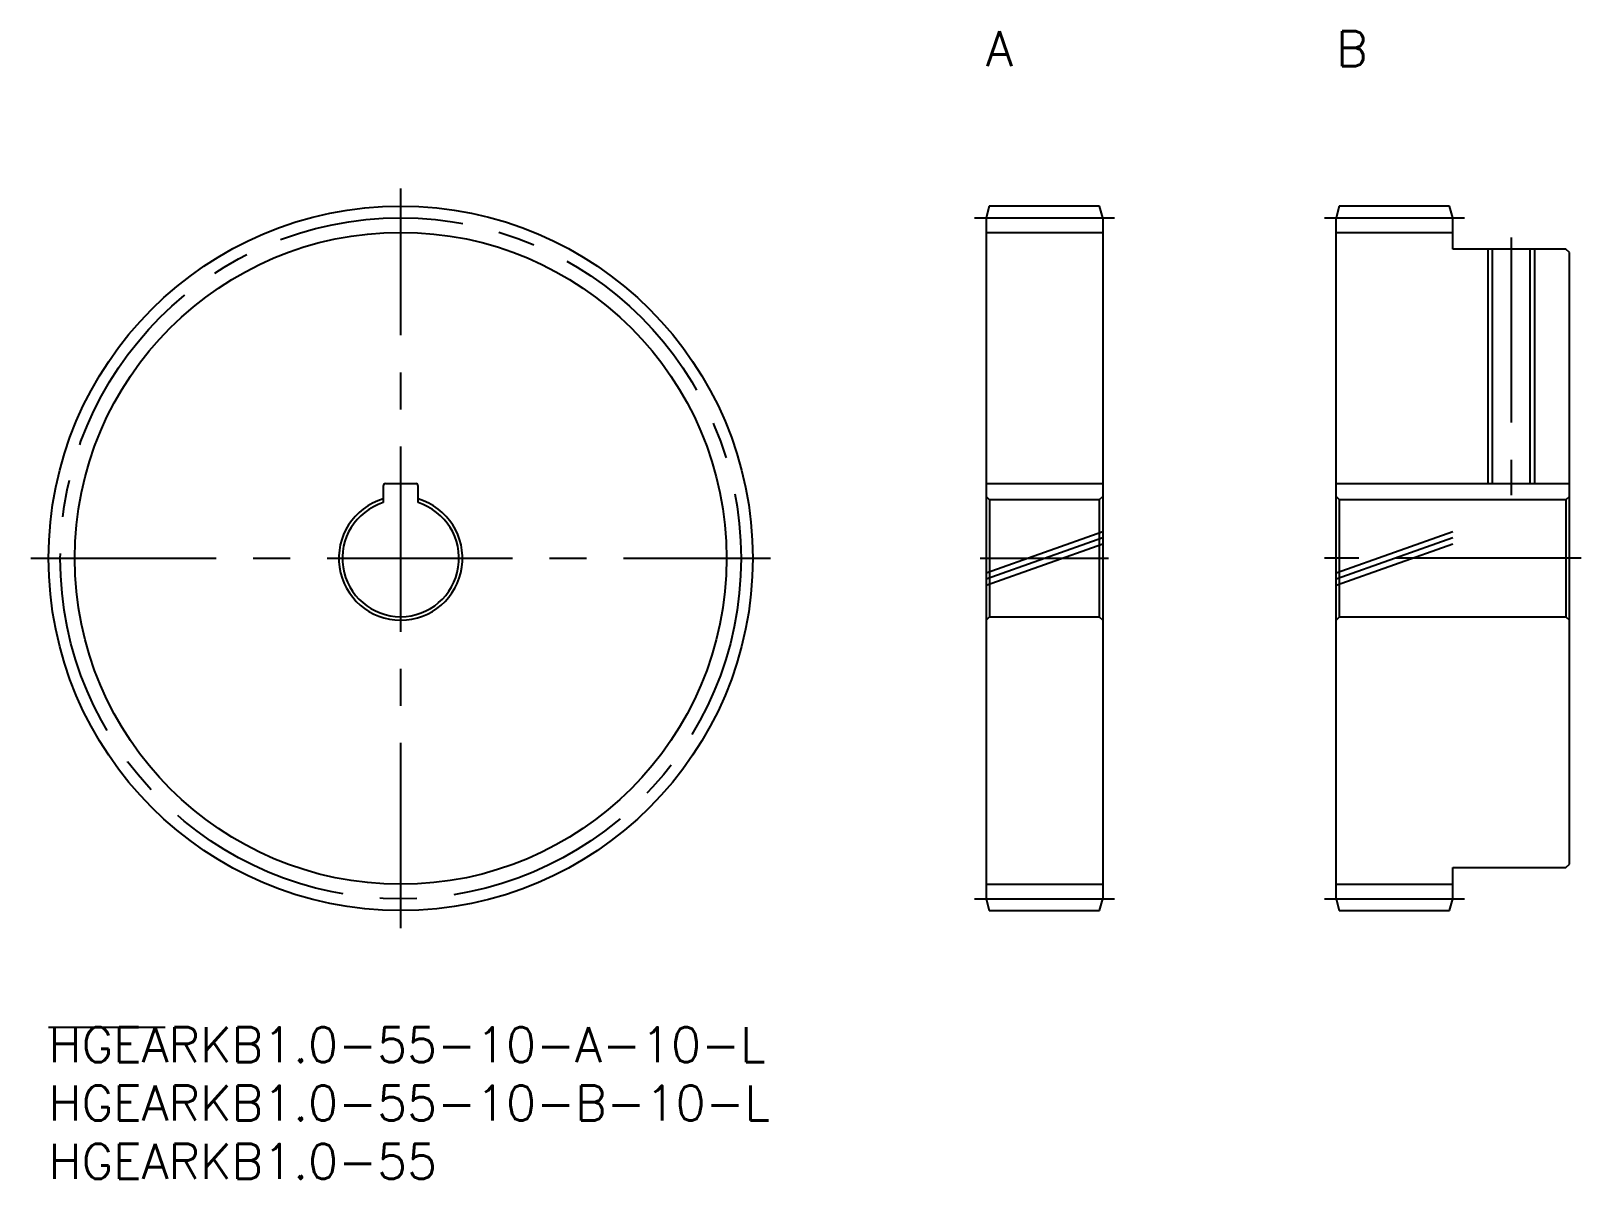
# Model space of a CAD drawing. Extents: x -2 to 131, y -13 to 85.
import ezdxf

# ---------------------------------------------------------------- set-up
doc = ezdxf.new("R2010")
doc.units = 0
doc.header["$LTSCALE"] = 0.5
doc.linetypes.add('CENTER', pattern=[50.8, 31.75, -6.35, 6.35, -6.35])
doc.linetypes.add('PHANTOM', pattern=[63.5, 31.75, -6.35, 6.35, -6.35, 6.35, -6.35])
for name, color, linetype in [('MSM_CENTER', 1, 'CENTER'), ('MSM_CONTINUOUS', 7, 'CONTINUOUS'), ('MSM_IMAGINARY', 6, 'PHANTOM'), ('MSM_NARROW', 5, 'CONTINUOUS'), ('MSM_PART_NUMBER', 7, 'CONTINUOUS')]:
    doc.layers.add(name, color=color, linetype=linetype)
doc.styles.get("Standard").update_dxf_attribs({"font": 'txt.shx', "height": 1, "bigfont": 'bigfont.shx'})

# ---------------------------------------------------------------- blocks, each defined once
blk = doc.blocks.new('*U27')
at = {"layer": 'MSM_PART_NUMBER'}
blk.add_text('HGEARKB1.0-55-10-A-10-L', height=3, dxfattribs=at).set_placement((0, -3))
blk = doc.blocks.new('*U28')
at = {"layer": 'MSM_PART_NUMBER'}
blk.add_text('HGEARKB1.0-55-10-B-10-L', height=3, dxfattribs=at).set_placement((0, -8))
blk = doc.blocks.new('*U29')
at = {"layer": 'MSM_PART_NUMBER'}
blk.add_text('HGEARKB1.0-55', height=3, dxfattribs=at).set_placement((0, -13))

msp = doc.modelspace()

# ---------------------------------------------------------------- linework, layer by layer
at = {"layer": 'MSM_CENTER'}
for p, q in [((30.18, 8.49), (30.18, 71.87)), ((79.36, 69.36), (91.36, 69.36)), ((109.36, 69.36), (121.36, 69.36)), ((125.36, 67.68), (125.36, 45.58)), ((-1.51, 40.18), (61.87, 40.18)), ((79.86, 40.18), (90.86, 40.18)), ((131.36, 40.18), (109.36, 40.18)), ((79.36, 11), (91.36, 11)), ((109.36, 11), (121.36, 11))]:
    msp.add_line(p, q, dxfattribs=at)
msp.add_circle((30.18, 40.18), 29.18, dxfattribs=at)
at = {"layer": 'MSM_CONTINUOUS'}
for p, q in [((80.63, 70.36), (80.36, 69.36)), ((80.36, 69.36), (80.36, 11)), ((90.09, 70.36), (80.63, 70.36)), ((90.36, 69.36), (90.09, 70.36)), ((90.36, 69.36), (90.36, 11)), ((110.63, 70.36), (110.36, 69.36)), ((110.36, 11), (110.36, 69.36)), ((120.09, 70.36), (110.63, 70.36)), ((120.36, 69.36), (120.09, 70.36)), ((120.36, 66.68), (120.36, 69.36)), ((80.36, 68.11), (90.36, 68.11)), ((110.36, 68.11), (120.36, 68.11)), ((130.06, 66.68), (120.36, 66.68)), ((123.74, 66.68), (123.74, 46.58)), ((126.98, 66.68), (126.98, 46.58)), ((130.36, 66.38), (130.06, 66.68)), ((130.36, 13.98), (130.36, 66.38)), ((28.88, 46.58), (31.48, 46.58)), ((80.36, 46.58), (90.36, 46.58)), ((110.36, 46.58), (130.36, 46.58)), ((28.68, 46.38), (28.68, 44.95)), ((31.68, 44.95), (31.68, 46.38)), ((80.66, 45.18), (80.36, 45.48)), ((90.06, 45.18), (80.66, 45.18)), ((80.66, 45.18), (80.66, 35.18)), ((90.36, 45.48), (90.06, 45.18)), ((90.06, 45.18), (90.06, 35.18)), ((110.66, 45.18), (110.36, 45.48)), ((130.06, 45.18), (110.66, 45.18)), ((110.66, 35.18), (110.66, 45.18)), ((130.36, 45.48), (130.06, 45.18)), ((130.06, 45.18), (130.06, 35.18)), ((80.36, 34.88), (80.66, 35.18)), ((80.66, 35.18), (90.06, 35.18)), ((90.06, 35.18), (90.36, 34.88)), ((110.36, 34.88), (110.66, 35.18)), ((110.66, 35.18), (130.06, 35.18)), ((130.06, 35.18), (130.36, 34.88)), ((120.36, 13.68), (130.06, 13.68)), ((120.36, 11), (120.36, 13.68)), ((130.06, 13.68), (130.36, 13.98)), ((80.36, 12.25), (90.36, 12.25)), ((110.36, 12.25), (120.36, 12.25)), ((80.36, 11), (80.63, 10)), ((90.09, 10), (90.36, 11)), ((110.36, 11), (110.63, 10)), ((120.09, 10), (120.36, 11)), ((80.63, 10), (90.09, 10)), ((110.63, 10), (120.09, 10)), ((0, 0), (10, 0))]:
    msp.add_line(p, q, dxfattribs=at)
msp.add_circle((30.18, 40.18), 30.18, dxfattribs=at)
for centre, radius, start, end in [((28.88, 46.38), 0.2, 90, 180), ((31.48, 46.38), 0.2, 0, 90), ((30.18, 40.18), 5.3, 106.4405, 73.5595), ((30.18, 40.18), 5, 107.4576, 72.5424)]:
    msp.add_arc(centre, radius, start, end, dxfattribs=at)
at = {"layer": 'MSM_IMAGINARY'}
for p, q in [((80.36, 38.94), (90.36, 42.48)), ((80.36, 38.41), (90.36, 41.95)), ((80.36, 37.88), (90.36, 41.42)), ((110.36, 38.94), (120.36, 42.48)), ((110.36, 38.41), (120.36, 41.95)), ((110.36, 37.88), (120.36, 41.42))]:
    msp.add_line(p, q, dxfattribs=at)
at = {"layer": 'MSM_NARROW'}
for p, q in [((123.36, 66.68), (123.36, 46.58)), ((127.36, 66.68), (127.36, 46.58))]:
    msp.add_line(p, q, dxfattribs=at)
msp.add_circle((30.18, 40.18), 27.93, dxfattribs=at)

# ---------------------------------------------------------------- block references
at = {"layer": 'MSM_CONTINUOUS'}
for name in ['*U27', '*U28', '*U29']:
    msp.add_blockref(name, (0, 0), dxfattribs=at)

# ---------------------------------------------------------------- texts
at = {"layer": 'MSM_PART_NUMBER'}
for s, p in [('A', (80.36, 82.36)), ('B', (110.36, 82.36))]:
    msp.add_text(s, height=3, dxfattribs=at).set_placement(p)

doc.saveas('drawing.dxf')
